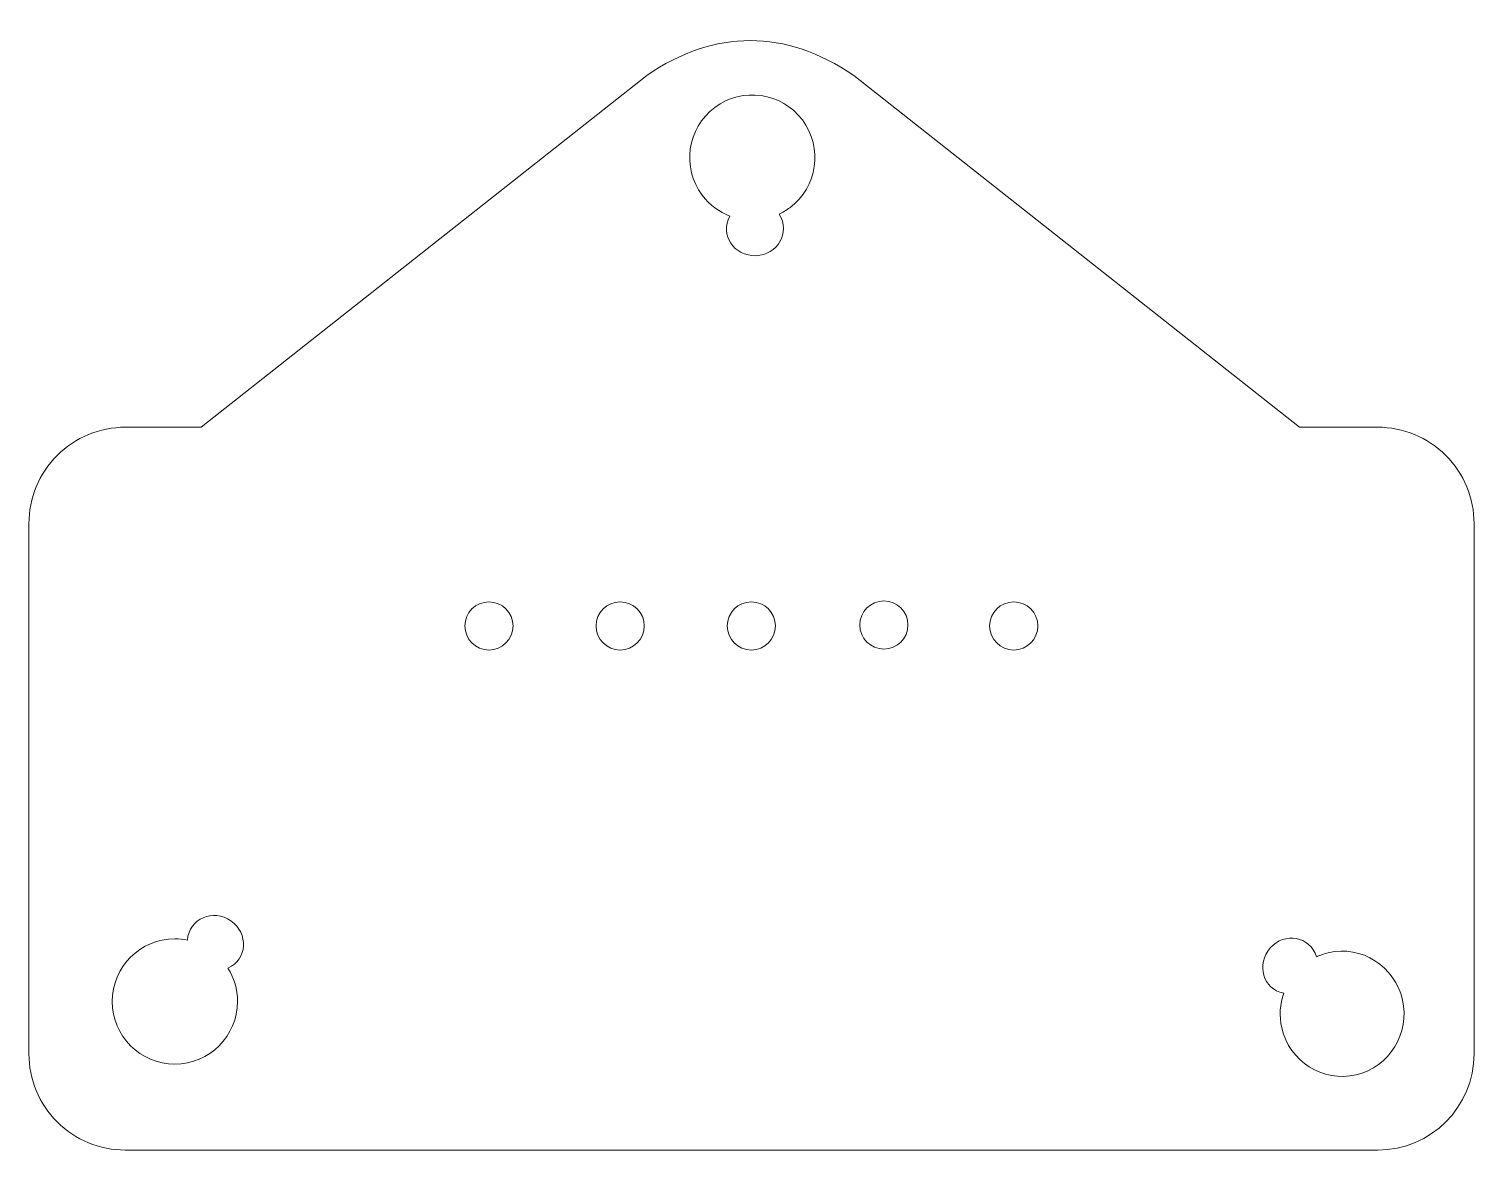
# Model space of a CAD drawing. Header units: millimetres. Extents: x -142 to 80, y -99 to 99.
# Drawn here: x -87.16 to -57.16, y -70.62 to -47.36 of the extents above; entities that cross this region are included whole.
import ezdxf

# ---------------------------------------------------------------- set-up
doc = ezdxf.new("R2010")
doc.units = ezdxf.units.MM
doc.header["$MEASUREMENT"] = 0
doc.layers.add('Layer 1', color=7, linetype='Continuous')

msp = doc.modelspace()

# ---------------------------------------------------------------- linework, layer by layer
at = {"layer": 'Layer 1', "lineweight": 15}
for points in [[(-70.0403, -48.3259), (-71.4607, -47.3597), (-72.9175, -47.3593), (-74.3379, -48.3256)], [(-74.338, -48.3257), (-74.338, -48.3257), (-83.5883, -55.6239), (-83.5883, -55.6239)], [(-60.7899, -55.6239), (-60.7899, -55.6239), (-70.0402, -48.3258), (-70.0402, -48.3258)], [(-83.5883, -55.6239), (-83.5883, -55.6239), (-85.1624, -55.6239), (-85.1624, -55.6239)], [(-59.1624, -55.6239), (-59.1624, -55.6239), (-60.7899, -55.6239), (-60.7899, -55.6239)], [(-87.1624, -57.6239), (-87.1624, -57.6239), (-87.1624, -68.6239), (-87.1624, -68.6239)], [(-57.1624, -68.6239), (-57.1624, -68.6239), (-57.1624, -57.6239), (-57.1624, -57.6239)], [(-59.1624, -70.6239), (-58.0578, -70.6239), (-57.1624, -69.7285), (-57.1624, -68.6239)], [(-85.1624, -70.6239), (-85.1624, -70.6239), (-59.1624, -70.6239), (-59.1624, -70.6239)]]:
    msp.add_open_spline(points, degree=3, dxfattribs=at)
at = {"layer": 'Layer 1', "color": 250, "lineweight": 9}
for points, knots in [([(-72.6093, -51.2442), (-72.8309, -51.1598), (-73.0322, -51.0137), (-73.1851, -50.8099), (-73.1851, -50.8099), (-73.6161, -50.2357), (-73.5, -49.4208), (-72.9257, -48.9898), (-72.9257, -48.9898), (-72.3515, -48.5588), (-71.5366, -48.675), (-71.1057, -49.2492), (-71.1057, -49.2492), (-70.6747, -49.8235), (-70.7908, -50.6383), (-71.3651, -51.0693), (-71.3651, -51.0693), (-71.4362, -51.1227), (-71.511, -51.1677), (-71.5882, -51.2044)], [0, 0, 0, 0, 0.1666667, 0.1666667, 0.1666667, 0.1666667, 0.3333333, 0.3333333, 0.3333333, 0.3333333, 0.5, 0.5, 0.5, 0.5, 0.6666667, 0.6666667, 0.6666667, 0.6666667, 1, 1, 1, 1]), ([(-72.6093, -51.2442), (-72.8316, -51.6336), (-72.5217, -52.0764), (-72.0733, -52.0649), (-72.0733, -52.0649), (-71.6251, -52.0532), (-71.3459, -51.5818), (-71.5882, -51.2045)], [0, 0, 0, 0, 0.3333333, 0.3333333, 0.3333333, 0.3333333, 1, 1, 1, 1]), ([(-83.0315, -66.8461), (-82.6199, -66.6681), (-82.602, -66.1279), (-82.9675, -65.868), (-82.9675, -65.868), (-83.333, -65.6083), (-83.8393, -65.8177), (-83.872, -66.265)], [0, 0, 0, 0, 0.3333333, 0.3333333, 0.3333333, 0.3333333, 1, 1, 1, 1]), ([(-83.0315, -66.8461), (-82.9049, -67.0466), (-82.8316, -67.2843), (-82.8316, -67.5391), (-82.8316, -67.5391), (-82.8316, -68.2571), (-83.4136, -68.8391), (-84.1316, -68.8391), (-84.1316, -68.8391), (-84.8496, -68.8391), (-85.4316, -68.2571), (-85.4316, -67.5391), (-85.4316, -67.5391), (-85.4316, -66.8211), (-84.8496, -66.2391), (-84.1316, -66.2391), (-84.1316, -66.2391), (-84.0427, -66.2391), (-83.9558, -66.248), (-83.872, -66.265)], [0, 0, 0, 0, 0.1666667, 0.1666667, 0.1666667, 0.1666667, 0.3333333, 0.3333333, 0.3333333, 0.3333333, 0.5, 0.5, 0.5, 0.5, 0.6666667, 0.6666667, 0.6666667, 0.6666667, 1, 1, 1, 1]), ([(-61.1154, -67.3682), (-61.5514, -67.2873), (-61.6887, -66.7649), (-61.3943, -66.4295), (-61.3943, -66.4295), (-61.0999, -66.0943), (-60.5657, -66.1846), (-60.4348, -66.6131)], [0, 0, 0, 0, 0.3333333, 0.3333333, 0.3333333, 0.3333333, 1, 1, 1, 1]), ([(-61.1154, -67.3682), (-61.1928, -67.5921), (-61.2107, -67.8401), (-61.154, -68.0884), (-61.154, -68.0884), (-60.9945, -68.7881), (-60.3046, -69.2244), (-59.6128, -69.0631), (-59.6128, -69.0631), (-58.9211, -68.9018), (-58.4897, -68.2039), (-58.6492, -67.5042), (-58.6492, -67.5042), (-58.8087, -66.8046), (-59.4987, -66.3682), (-60.1904, -66.5296), (-60.1904, -66.5296), (-60.2761, -66.5495), (-60.3578, -66.5777), (-60.4348, -66.6131)], [0, 0, 0, 0, 0.1666667, 0.1666667, 0.1666667, 0.1666667, 0.3333333, 0.3333333, 0.3333333, 0.3333333, 0.5, 0.5, 0.5, 0.5, 0.6666667, 0.6666667, 0.6666667, 0.6666667, 1, 1, 1, 1])]:
    msp.add_open_spline(points, degree=3, knots=knots, dxfattribs=at)
at = {"layer": 'Layer 1', "lineweight": 15}
for points in [[(-85.1624, -55.6239), (-85.6928, -55.6239), (-86.2015, -55.8346), (-86.5766, -56.2097), (-86.5766, -56.2097), (-86.9517, -56.5848), (-87.1624, -57.0935), (-87.1624, -57.6239)], [(-57.1624, -57.6239), (-57.1624, -57.0935), (-57.3731, -56.5848), (-57.7482, -56.2097), (-57.7482, -56.2097), (-58.1233, -55.8346), (-58.632, -55.6239), (-59.1624, -55.6239)], [(-87.1624, -68.6239), (-87.1624, -69.1543), (-86.9517, -69.663), (-86.5766, -70.0381), (-86.5766, -70.0381), (-86.2015, -70.4132), (-85.6928, -70.6239), (-85.1624, -70.6239)]]:
    msp.add_open_spline(points, degree=3, knots=[0, 0, 0, 0, 0.3333333, 0.3333333, 0.3333333, 0.3333333, 1, 1, 1, 1], dxfattribs=at)
at = {"layer": 'Layer 1', "color": 5, "lineweight": 9}
for points in [[(-77.6125, -60.2479), (-77.3364, -60.2479), (-77.1126, -60.0241), (-77.1126, -59.7479), (-77.1126, -59.7479), (-77.1126, -59.4718), (-77.3364, -59.2479), (-77.6125, -59.2479), (-77.6125, -59.2479), (-77.8887, -59.2479), (-78.1125, -59.4718), (-78.1125, -59.7479), (-78.1125, -59.7479), (-78.1125, -60.0241), (-77.8887, -60.2479), (-77.6125, -60.2479)], [(-74.8891, -60.2479), (-74.613, -60.2479), (-74.3891, -60.0241), (-74.3891, -59.7479), (-74.3891, -59.7479), (-74.3891, -59.4718), (-74.613, -59.2479), (-74.8891, -59.2479), (-74.8891, -59.2479), (-75.1653, -59.2479), (-75.3891, -59.4718), (-75.3891, -59.7479), (-75.3891, -59.7479), (-75.3891, -60.0241), (-75.1653, -60.2479), (-74.8891, -60.2479)], [(-72.1657, -60.2479), (-71.8895, -60.2479), (-71.6657, -60.0241), (-71.6657, -59.7479), (-71.6657, -59.7479), (-71.6657, -59.4718), (-71.8895, -59.2479), (-72.1657, -59.2479), (-72.1657, -59.2479), (-72.4418, -59.2479), (-72.6657, -59.4718), (-72.6657, -59.7479), (-72.6657, -59.7479), (-72.6657, -60.0241), (-72.4418, -60.2479), (-72.1657, -60.2479)], [(-69.4141, -60.228), (-69.1379, -60.228), (-68.9141, -60.0041), (-68.9141, -59.728), (-68.9141, -59.728), (-68.9141, -59.4519), (-69.1379, -59.228), (-69.4141, -59.228), (-69.4141, -59.228), (-69.6903, -59.228), (-69.9142, -59.4519), (-69.9142, -59.728), (-69.9142, -59.728), (-69.9142, -60.0041), (-69.6903, -60.228), (-69.4141, -60.228)], [(-66.7188, -60.2479), (-66.4426, -60.2479), (-66.2187, -60.0241), (-66.2187, -59.7479), (-66.2187, -59.7479), (-66.2187, -59.4718), (-66.4426, -59.2479), (-66.7188, -59.2479), (-66.7188, -59.2479), (-66.9949, -59.2479), (-67.2188, -59.4718), (-67.2188, -59.7479), (-67.2188, -59.7479), (-67.2188, -60.0241), (-66.9949, -60.2479), (-66.7188, -60.2479)]]:
    msp.add_open_spline(points, degree=3, knots=[0, 0, 0, 0, 0.2, 0.2, 0.2, 0.2, 0.4, 0.4, 0.4, 0.4, 0.6, 0.6, 0.6, 0.6, 1, 1, 1, 1], dxfattribs=at)

doc.saveas('drawing.dxf')
